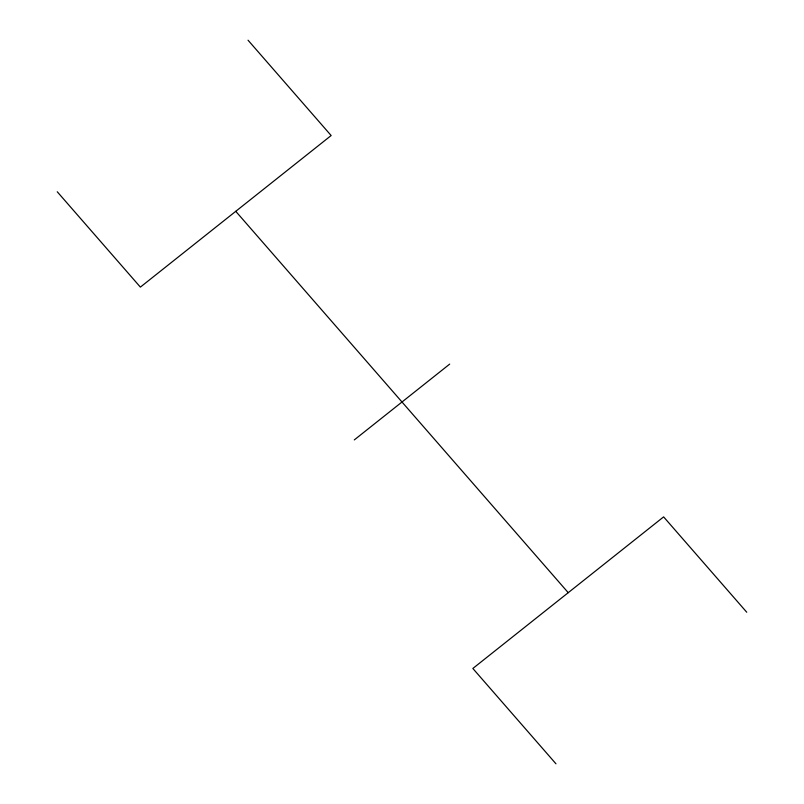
<?xml version="1.0" encoding="UTF-8"?>
<svg xmlns="http://www.w3.org/2000/svg" width="804" height="804" viewBox="0 0 804 804"><rect width="100%" height="100%" fill="white"/><g stroke="black" fill="none" stroke-linecap="round" stroke-linejoin="round"><path stroke-width="1.21" d="M354.303 439.899L449.697 364.101M248.034 40.2L331.147 135.534L140.378 287.118L57.255 191.774M746.745 612.226L663.622 516.882L472.852 668.466L555.966 763.8M235.763 211.321L568.237 592.679"/></g></svg>
